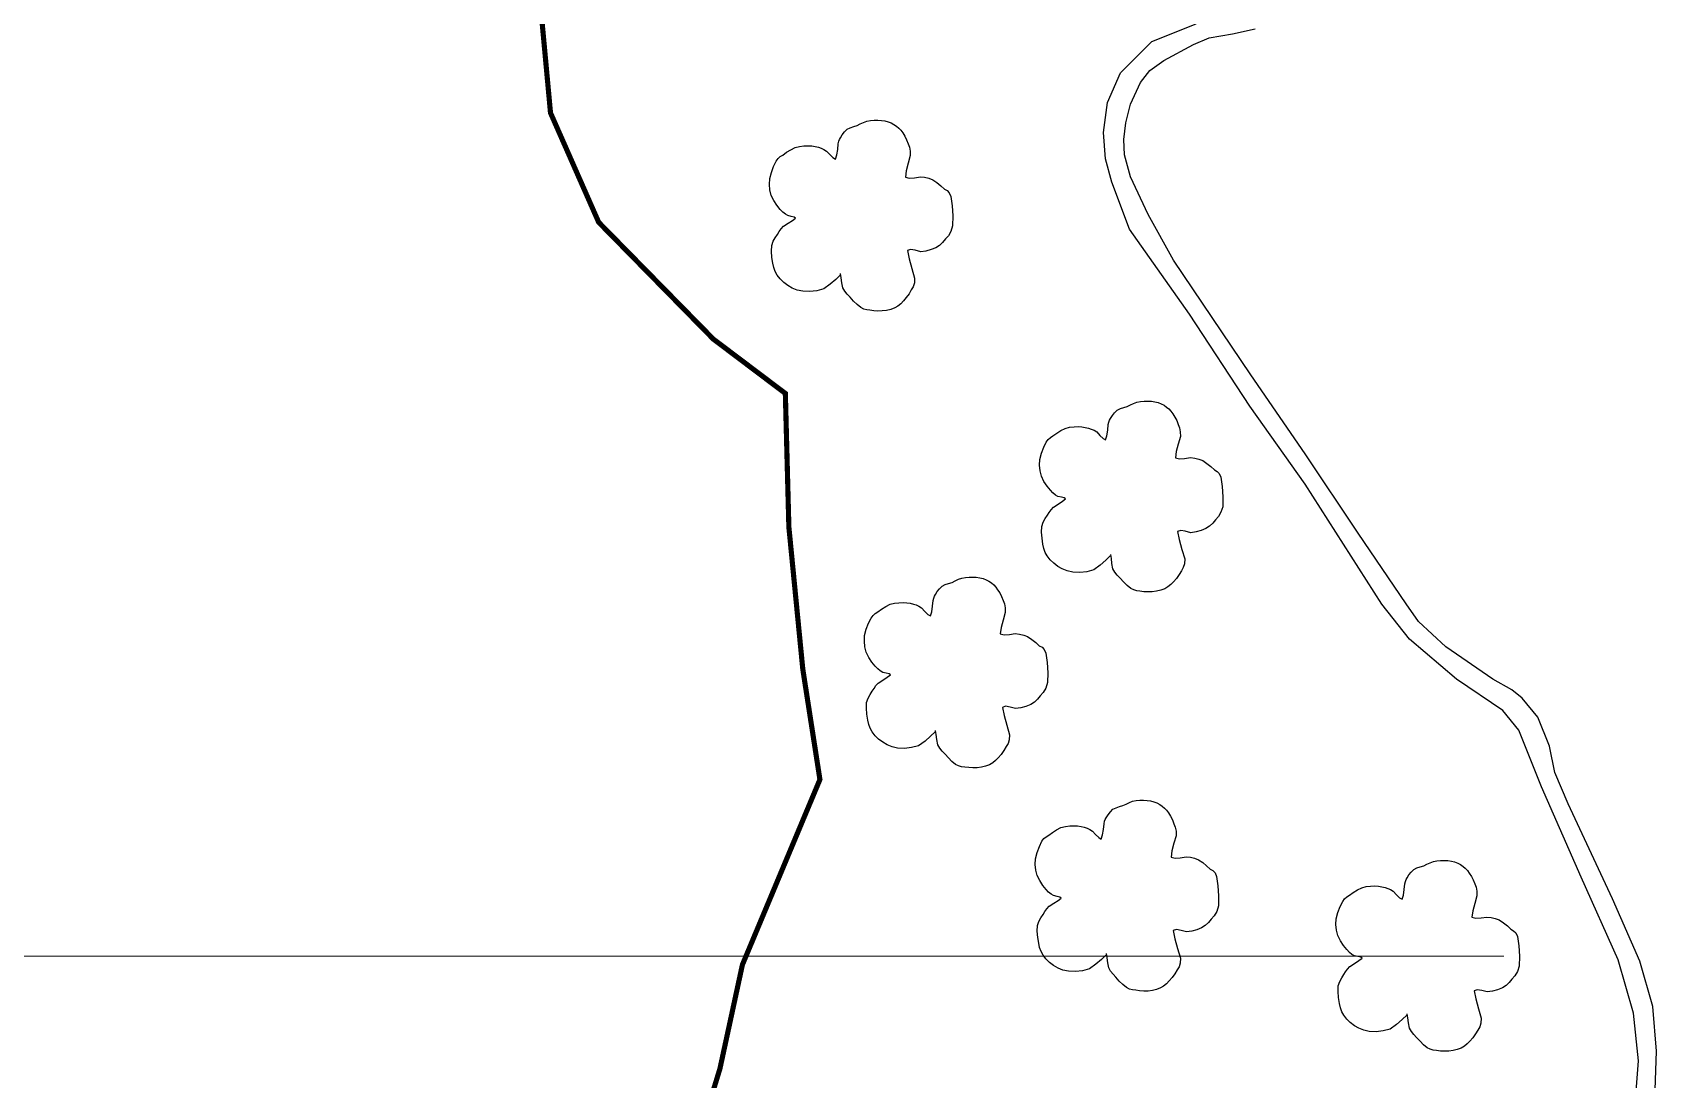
# Model space of a CAD drawing. Extents: x 731744 to 734894, y 7816585 to 7821040.
# Drawn here: x 732515.3 to 732989.2, y 7818464 to 7818769.5 of the extents above; entities that cross this region are included whole.
import ezdxf

# ---------------------------------------------------------------- set-up
doc = ezdxf.new("R2010")
doc.units = 0
doc.header["$MEASUREMENT"] = 0
doc.linetypes.add('CONTINUO', pattern=[0])
for name, color, linetype in [('0114000005', 1, 'CONTINUOUS'), ('0114000005009', 5, 'CONTINUOUS'), ('CORREGO', 174, 'CONTINUO')]:
    doc.layers.add(name, color=color, linetype=linetype)
doc.layers.add('MALHA', color=8, linetype='CONTINUOUS', lineweight=9)
doc.layers.add('MATO', color=3, linetype='CONTINUOUS', lineweight=25)

msp = doc.modelspace()

# ---------------------------------------------------------------- linework, layer by layer
at = {"layer": '0114000005', "linetype": 'Continuous'}
msp.add_lwpolyline([(732982.54, 7818451.65), (732983.91, 7818469.5), (732982.42, 7818483.34), (732977.96, 7818498.9), (732967.21, 7818523.05), (732955.65, 7818549.36), (732949.01, 7818565.95), (732944.32, 7818571.68), (732930.82, 7818580.83), (732917.09, 7818592.5), (732908.97, 7818602.68), (732886.65, 7818637.7), (732870.52, 7818660.47), (732852.9, 7818687.36), (732835.39, 7818712.07), (732830.24, 7818725.8), (732828.41, 7818732.67), (732827.84, 7818740.34), (732828.98, 7818749.03), (732832.76, 7818757.73), (732841.91, 7818766.88), (732854.84, 7818772.03)], dxfattribs=at)
at = {"layer": '0114000005009', "linetype": 'Continuous', "flags": 128}
msp.add_lwpolyline([(732988.74, 7818460.95), (732989.16, 7818472.25), (732988.06, 7818485.33), (732984.32, 7818498.5), (732976.34, 7818516.76), (732963.34, 7818544.45), (732959.52, 7818553.54), (732957.9, 7818561.27), (732954.51, 7818569.77), (732949.92, 7818575.29), (732946.94, 7818577.75), (732941.42, 7818580.81), (732927.66, 7818590.24), (732919.68, 7818597.63), (732916.11, 7818602.81), (732902.09, 7818623.45), (732886.63, 7818646.56), (732870.83, 7818669.66), (732848.24, 7818703.05), (732840.85, 7818716.39), (732835.66, 7818727.43), (732833.97, 7818733.8), (732833.71, 7818738.3), (732834.31, 7818743.14), (732835.66, 7818748.58), (732838.55, 7818754.95), (732841.36, 7818758.43), (732845.43, 7818761.32), (732854.1, 7818765.99), (732858.6, 7818767.95), (732865.48, 7818769.14), (732872.02, 7818770.58)], dxfattribs=at)
at = {"layer": 'CORREGO', "color": 174, "linetype": 'CONTINUO', "const_width": 1.5}
msp.add_lwpolyline([(732827.82, 7818106.2), (732817.97, 7818172.37), (732793.67, 7818223.57), (732790.14, 7818289.94), (732788.93, 7818319.58), (732778.42, 7818353.67), (732762.96, 7818382.88), (732722.6, 7818402.48), (732712.55, 7818417.54), (732708.42, 7818442.78), (732715.88, 7818467.14), (732722.45, 7818497.51), (732745.06, 7818551.54), (732740.06, 7818583.75), (732736, 7818625.2), (732734.97, 7818664.19), (732713.97, 7818680.03), (732680.51, 7818714.12), (732666.45, 7818746.05), (732663.71, 7818775.56)], dxfattribs=at)
at = {"layer": 'MALHA', "color": 8}
msp.add_lwpolyline([(731894.06, 7818500), (732944.63, 7818500)], dxfattribs=at)
at = {"layer": 'MATO', "color": 94, "linetype": 'CONTINUO'}
for points in [[(732750.96, 7818698.73, -629.98), (732749.66, 7818697.47, -629.98), (732748.03, 7818696.03, -629.98), (732746.16, 7818694.69, -629.98), (732744.11, 7818694.13, -629.98), (732742.04, 7818693.91, -629.98), (732740.05, 7818693.99, -629.98), (732738.42, 7818694.34, -629.98), (732736.98, 7818694.91, -629.98), (732735.69, 7818695.68, -629.98), (732734.5, 7818696.59, -629.98), (732733.46, 7818697.61, -629.98), (732732.6, 7818698.71, -629.98), (732732.02, 7818699.76, -629.98), (732731.61, 7818700.91, -629.98), (732731.33, 7818702.19, -629.98), (732731.06, 7818703.89, -629.98), (732730.93, 7818705.65, -629.98), (732730.98, 7818707.33, -629.98), (732731.41, 7818708.57, -629.98), (732731.99, 7818709.63, -629.98), (732732.65, 7818710.57, -629.98), (732733.14, 7818711.42, -629.98), (732733.71, 7818712.21, -629.98), (732734.4, 7818712.97, -629.98), (732735.75, 7818713.85, -629.98), (732737.02, 7818714.66, -629.98), (732737.92, 7818715.35, -629.98), (732737.53, 7818715.64, -629.98), (732736.71, 7818715.84, -629.98), (732735.68, 7818716.07, -629.98), (732734.97, 7818716.5, -629.98), (732734.24, 7818717.09, -629.98), (732733.48, 7818717.89, -629.98), (732732.53, 7818719.08, -629.98), (732731.63, 7818720.46, -629.98), (732730.88, 7818721.98, -629.98), (732730.48, 7818723.55, -629.98), (732730.32, 7818725.18, -629.98), (732730.41, 7818726.85, -629.98), (732730.89, 7818728.69, -629.98), (732731.54, 7818730.43, -629.98), (732732.29, 7818731.93, -629.98), (732732.86, 7818732.71, -629.98), (732733.49, 7818733.28, -629.98), (732734.25, 7818733.74, -629.98), (732735.34, 7818734.54, -629.98), (732736.56, 7818735.29, -629.98), (732737.84, 7818735.94, -629.98), (732739.12, 7818736.26, -629.98), (732740.39, 7818736.41, -629.98), (732741.61, 7818736.44, -629.98), (732742.69, 7818736.39, -629.98), (732743.7, 7818736.24, -629.98), (732744.62, 7818736.01, -629.98), (732745.44, 7818735.75, -629.98), (732746.23, 7818735.39, -629.98), (732747, 7818734.91, -629.98), (732747.95, 7818733.87, -629.98), (732748.85, 7818733, -629.98), (732749.62, 7818732.58, -629.98), (732750, 7818733.78, -629.98), (732750.24, 7818735.38, -629.98), (732750.4, 7818737.03, -629.98), (732750.56, 7818737.76, -629.98), (732750.77, 7818738.31, -629.98), (732751.06, 7818738.81, -629.98), (732751.59, 7818739.66, -629.98), (732752.24, 7818740.51, -629.98), (732753.01, 7818741.28, -629.98), (732753.93, 7818741.71, -629.98), (732754.91, 7818742.05, -629.98), (732755.92, 7818742.35, -629.98), (732756.85, 7818742.8, -629.98), (732757.79, 7818743.23, -629.98), (732758.75, 7818743.6, -629.98), (732759.8, 7818743.8, -629.98), (732760.87, 7818743.89, -629.98), (732761.94, 7818743.89, -629.98), (732762.98, 7818743.84, -629.98), (732763.99, 7818743.7, -629.98), (732764.95, 7818743.46, -629.98), (732765.83, 7818743.12, -629.98), (732766.65, 7818742.69, -629.98), (732767.4, 7818742.17, -629.98), (732768.06, 7818741.62, -629.98), (732768.66, 7818740.97, -629.98), (732769.22, 7818740.21, -629.98), (732769.81, 7818739.25, -629.98), (732770.35, 7818738.19, -629.98), (732770.81, 7818737.06, -629.98), (732771.18, 7818736.05, -629.98), (732771.4, 7818734.92, -629.98), (732771.44, 7818733.56, -629.98), (732770.79, 7818731.34, -629.98), (732770.21, 7818729.15, -629.98), (732769.99, 7818727.33, -629.98), (732771.12, 7818727.01, -629.98), (732772.66, 7818727.12, -629.98), (732774.36, 7818727.4, -629.98), (732775.62, 7818727.26, -629.98), (732776.81, 7818726.98, -629.98), (732777.97, 7818726.53, -629.98), (732779.19, 7818725.72, -629.98), (732780.34, 7818724.79, -629.98), (732781.37, 7818723.83, -629.98), (732782.17, 7818723.4, -629.98), (732782.79, 7818722.76, -629.98), (732783.26, 7818721.67, -629.98), (732783.65, 7818718.97, -629.98), (732783.83, 7818715.97, -629.98), (732783.78, 7818713.09, -629.98), (732783.27, 7818711.45, -629.98), (732782.54, 7818710.21, -629.98), (732781.67, 7818709.25, -629.98), (732780.86, 7818708.25, -629.98), (732779.94, 7818707.39, -629.98), (732778.87, 7818706.69, -629.98), (732777.48, 7818706.14, -629.98), (732775.99, 7818705.74, -629.98), (732774.47, 7818705.51, -629.98), (732772.86, 7818705.94, -629.98), (732771.51, 7818706.18, -629.98), (732770.62, 7818705.85, -629.98), (732771.09, 7818703.47, -629.98), (732771.88, 7818700.64, -629.98), (732772.68, 7818697.84, -629.98), (732772.62, 7818696.41, -629.98), (732772.28, 7818695.32, -629.98), (732771.73, 7818694.42, -629.98), (732771.06, 7818693.26, -629.98), (732770.27, 7818692.16, -629.98), (732769.41, 7818691.16, -629.98), (732768.63, 7818690.35, -629.98), (732767.79, 7818689.67, -629.98), (732766.87, 7818689.13, -629.98), (732765.72, 7818688.71, -629.98), (732764.5, 7818688.41, -629.98), (732763.24, 7818688.24, -629.98), (732761.99, 7818688.21, -629.98), (732760.79, 7818688.29, -629.98), (732759.64, 7818688.45, -629.98), (732758.71, 7818688.56, -629.98), (732757.83, 7818688.8, -629.98), (732756.95, 7818689.22, -629.98), (732755.89, 7818690.1, -629.98), (732754.85, 7818691.15, -629.98), (732753.86, 7818692.25, -629.98), (732753.03, 7818693.11, -629.98), (732752.32, 7818694.01, -629.98), (732751.76, 7818694.99, -629.98), (732751.47, 7818696.49, -629.98), (732751.28, 7818697.94, -629.98), (732751.11, 7818699.14, -629.98)], [(732829.77, 7818616.78, -629.98), (732828.47, 7818615.52, -629.98), (732826.84, 7818614.08, -629.98), (732824.97, 7818612.74, -629.98), (732822.92, 7818612.18, -629.98), (732820.85, 7818611.96, -629.98), (732818.86, 7818612.03, -629.98), (732817.23, 7818612.38, -629.98), (732815.79, 7818612.96, -629.98), (732814.5, 7818613.73, -629.98), (732813.3, 7818614.63, -629.98), (732812.27, 7818615.66, -629.98), (732811.41, 7818616.76, -629.98), (732810.83, 7818617.81, -629.98), (732810.41, 7818618.96, -629.98), (732810.14, 7818620.24, -629.98), (732809.86, 7818621.94, -629.98), (732809.74, 7818623.7, -629.98), (732809.79, 7818625.38, -629.98), (732810.22, 7818626.61, -629.98), (732810.8, 7818627.68, -629.98), (732811.46, 7818628.62, -629.98), (732811.95, 7818629.47, -629.98), (732812.51, 7818630.26, -629.98), (732813.21, 7818631.02, -629.98), (732814.56, 7818631.89, -629.98), (732815.83, 7818632.71, -629.98), (732816.73, 7818633.4, -629.98), (732816.34, 7818633.69, -629.98), (732815.52, 7818633.89, -629.98), (732814.49, 7818634.12, -629.98), (732813.77, 7818634.54, -629.98), (732813.04, 7818635.14, -629.98), (732812.29, 7818635.94, -629.98), (732811.34, 7818637.12, -629.98), (732810.44, 7818638.51, -629.98), (732809.69, 7818640.03, -629.98), (732809.29, 7818641.6, -629.98), (732809.13, 7818643.23, -629.98), (732809.22, 7818644.9, -629.98), (732809.7, 7818646.74, -629.98), (732810.35, 7818648.47, -629.98), (732811.09, 7818649.97, -629.98), (732811.66, 7818650.76, -629.98), (732812.3, 7818651.32, -629.98), (732813.06, 7818651.79, -629.98), (732814.15, 7818652.58, -629.98), (732815.36, 7818653.34, -629.98), (732816.65, 7818653.99, -629.98), (732817.93, 7818654.3, -629.98), (732819.2, 7818654.46, -629.98), (732820.42, 7818654.49, -629.98), (732821.5, 7818654.44, -629.98), (732822.5, 7818654.29, -629.98), (732823.43, 7818654.06, -629.98), (732824.25, 7818653.79, -629.98), (732825.04, 7818653.43, -629.98), (732825.81, 7818652.96, -629.98), (732826.76, 7818651.92, -629.98), (732827.66, 7818651.05, -629.98), (732828.42, 7818650.63, -629.98), (732828.8, 7818651.82, -629.98), (732829.04, 7818653.43, -629.98), (732829.21, 7818655.08, -629.98), (732829.37, 7818655.8, -629.98), (732829.58, 7818656.36, -629.98), (732829.87, 7818656.86, -629.98), (732830.4, 7818657.71, -629.98), (732831.05, 7818658.56, -629.98), (732831.82, 7818659.33, -629.98), (732832.73, 7818659.76, -629.98), (732833.72, 7818660.1, -629.98), (732834.73, 7818660.39, -629.98), (732835.66, 7818660.85, -629.98), (732836.6, 7818661.28, -629.98), (732837.56, 7818661.65, -629.98), (732838.61, 7818661.84, -629.98), (732839.68, 7818661.94, -629.98), (732840.75, 7818661.94, -629.98), (732841.79, 7818661.89, -629.98), (732842.8, 7818661.75, -629.98), (732843.76, 7818661.51, -629.98), (732844.64, 7818661.17, -629.98), (732845.46, 7818660.73, -629.98), (732846.21, 7818660.22, -629.98), (732846.87, 7818659.66, -629.98), (732847.47, 7818659.01, -629.98), (732848.03, 7818658.25, -629.98), (732848.62, 7818657.3, -629.98), (732849.16, 7818656.24, -629.98), (732849.62, 7818655.11, -629.98), (732849.99, 7818654.1, -629.98), (732850.21, 7818652.96, -629.98), (732850.25, 7818651.61, -629.98), (732849.6, 7818649.39, -629.98), (732849.02, 7818647.2, -629.98), (732848.8, 7818645.38, -629.98), (732849.93, 7818645.06, -629.98), (732851.47, 7818645.17, -629.98), (732853.16, 7818645.45, -629.98), (732854.43, 7818645.3, -629.98), (732855.62, 7818645.03, -629.98), (732856.78, 7818644.58, -629.98), (732858, 7818643.76, -629.98), (732859.15, 7818642.83, -629.98), (732860.18, 7818641.88, -629.98), (732860.97, 7818641.44, -629.98), (732861.6, 7818640.81, -629.98), (732862.07, 7818639.72, -629.98), (732862.46, 7818637.02, -629.98), (732862.64, 7818634.02, -629.98), (732862.58, 7818631.14, -629.98), (732862.08, 7818629.5, -629.98), (732861.35, 7818628.26, -629.98), (732860.48, 7818627.3, -629.98), (732859.67, 7818626.29, -629.98), (732858.75, 7818625.44, -629.98), (732857.68, 7818624.74, -629.98), (732856.29, 7818624.18, -629.98), (732854.8, 7818623.79, -629.98), (732853.28, 7818623.56, -629.98), (732851.67, 7818623.99, -629.98), (732850.32, 7818624.23, -629.98), (732849.42, 7818623.9, -629.98), (732849.89, 7818621.52, -629.98), (732850.69, 7818618.68, -629.98), (732851.49, 7818615.88, -629.98), (732851.42, 7818614.45, -629.98), (732851.09, 7818613.37, -629.98), (732850.54, 7818612.47, -629.98), (732849.86, 7818611.31, -629.98), (732849.08, 7818610.21, -629.98), (732848.22, 7818609.21, -629.98), (732847.44, 7818608.4, -629.98), (732846.6, 7818607.72, -629.98), (732845.67, 7818607.18, -629.98), (732844.53, 7818606.75, -629.98), (732843.31, 7818606.46, -629.98), (732842.05, 7818606.28, -629.98), (732840.8, 7818606.26, -629.98), (732839.59, 7818606.34, -629.98), (732838.45, 7818606.5, -629.98), (732837.52, 7818606.61, -629.98), (732836.64, 7818606.84, -629.98), (732835.76, 7818607.27, -629.98), (732834.7, 7818608.15, -629.98), (732833.66, 7818609.2, -629.98), (732832.67, 7818610.3, -629.98), (732831.83, 7818611.16, -629.98), (732831.13, 7818612.05, -629.98), (732830.57, 7818613.04, -629.98), (732830.28, 7818614.54, -629.98), (732830.09, 7818615.99, -629.98), (732829.92, 7818617.19, -629.98)], [(732778.66, 7818565.44, -629.98), (732777.36, 7818564.18, -629.98), (732775.73, 7818562.74, -629.98), (732773.85, 7818561.4, -629.98), (732771.81, 7818560.84, -629.98), (732769.74, 7818560.62, -629.98), (732767.74, 7818560.7, -629.98), (732766.12, 7818561.05, -629.98), (732764.68, 7818561.63, -629.98), (732763.39, 7818562.39, -629.98), (732762.19, 7818563.3, -629.98), (732761.16, 7818564.32, -629.98), (732760.3, 7818565.42, -629.98), (732759.72, 7818566.47, -629.98), (732759.3, 7818567.62, -629.98), (732759.03, 7818568.9, -629.98), (732758.75, 7818570.61, -629.98), (732758.62, 7818572.36, -629.98), (732758.68, 7818574.04, -629.98), (732759.11, 7818575.28, -629.98), (732759.69, 7818576.35, -629.98), (732760.35, 7818577.28, -629.98), (732760.84, 7818578.13, -629.98), (732761.4, 7818578.92, -629.98), (732762.1, 7818579.68, -629.98), (732763.45, 7818580.56, -629.98), (732764.72, 7818581.37, -629.98), (732765.62, 7818582.07, -629.98), (732765.23, 7818582.35, -629.98), (732764.41, 7818582.56, -629.98), (732763.38, 7818582.78, -629.98), (732762.66, 7818583.21, -629.98), (732761.93, 7818583.8, -629.98), (732761.18, 7818584.6, -629.98), (732760.23, 7818585.79, -629.98), (732759.33, 7818587.17, -629.98), (732758.58, 7818588.69, -629.98), (732758.17, 7818590.26, -629.98), (732758.02, 7818591.89, -629.98), (732758.11, 7818593.57, -629.98), (732758.58, 7818595.4, -629.98), (732759.24, 7818597.14, -629.98), (732759.98, 7818598.64, -629.98), (732760.55, 7818599.43, -629.98), (732761.19, 7818599.99, -629.98), (732761.95, 7818600.46, -629.98), (732763.04, 7818601.25, -629.98), (732764.25, 7818602, -629.98), (732765.54, 7818602.65, -629.98), (732766.82, 7818602.97, -629.98), (732768.09, 7818603.13, -629.98), (732769.31, 7818603.15, -629.98), (732770.39, 7818603.1, -629.98), (732771.39, 7818602.95, -629.98), (732772.32, 7818602.72, -629.98), (732773.14, 7818602.46, -629.98), (732773.93, 7818602.1, -629.98), (732774.7, 7818601.62, -629.98), (732775.65, 7818600.59, -629.98), (732776.54, 7818599.71, -629.98), (732777.31, 7818599.29, -629.98), (732777.69, 7818600.49, -629.98), (732777.93, 7818602.09, -629.98), (732778.1, 7818603.74, -629.98), (732778.26, 7818604.47, -629.98), (732778.47, 7818605.02, -629.98), (732778.76, 7818605.52, -629.98), (732779.29, 7818606.37, -629.98), (732779.94, 7818607.22, -629.98), (732780.71, 7818607.99, -629.98), (732781.62, 7818608.42, -629.98), (732782.6, 7818608.76, -629.98), (732783.62, 7818609.06, -629.98), (732784.55, 7818609.51, -629.98), (732785.49, 7818609.95, -629.98), (732786.45, 7818610.32, -629.98), (732787.5, 7818610.51, -629.98), (732788.57, 7818610.6, -629.98), (732789.64, 7818610.61, -629.98), (732790.68, 7818610.55, -629.98), (732791.69, 7818610.41, -629.98), (732792.65, 7818610.18, -629.98), (732793.53, 7818609.83, -629.98), (732794.35, 7818609.4, -629.98), (732795.1, 7818608.88, -629.98), (732795.76, 7818608.33, -629.98), (732796.36, 7818607.68, -629.98), (732796.92, 7818606.92, -629.98), (732797.51, 7818605.96, -629.98), (732798.05, 7818604.9, -629.98), (732798.51, 7818603.77, -629.98), (732798.88, 7818602.76, -629.98), (732799.1, 7818601.63, -629.98), (732799.13, 7818600.28, -629.98), (732798.49, 7818598.06, -629.98), (732797.91, 7818595.87, -629.98), (732797.69, 7818594.04, -629.98), (732798.82, 7818593.72, -629.98), (732800.36, 7818593.83, -629.98), (732802.05, 7818594.11, -629.98), (732803.32, 7818593.97, -629.98), (732804.51, 7818593.69, -629.98), (732805.67, 7818593.24, -629.98), (732806.89, 7818592.43, -629.98), (732808.04, 7818591.5, -629.98), (732809.07, 7818590.54, -629.98), (732809.86, 7818590.11, -629.98), (732810.49, 7818589.47, -629.98), (732810.96, 7818588.38, -629.98), (732811.35, 7818585.69, -629.98), (732811.53, 7818582.69, -629.98), (732811.47, 7818579.8, -629.98), (732810.97, 7818578.16, -629.98), (732810.24, 7818576.93, -629.98), (732809.37, 7818575.96, -629.98), (732808.56, 7818574.96, -629.98), (732807.64, 7818574.1, -629.98), (732806.57, 7818573.4, -629.98), (732805.18, 7818572.85, -629.98), (732803.68, 7818572.45, -629.98), (732802.17, 7818572.22, -629.98), (732800.56, 7818572.66, -629.98), (732799.21, 7818572.89, -629.98), (732798.31, 7818572.56, -629.98), (732798.78, 7818570.18, -629.98), (732799.58, 7818567.35, -629.98), (732800.37, 7818564.55, -629.98), (732800.31, 7818563.12, -629.98), (732799.98, 7818562.03, -629.98), (732799.43, 7818561.13, -629.98), (732798.75, 7818559.98, -629.98), (732797.97, 7818558.87, -629.98), (732797.11, 7818557.87, -629.98), (732796.33, 7818557.06, -629.98), (732795.49, 7818556.39, -629.98), (732794.56, 7818555.84, -629.98), (732793.42, 7818555.42, -629.98), (732792.2, 7818555.12, -629.98), (732790.94, 7818554.95, -629.98), (732789.69, 7818554.93, -629.98), (732788.48, 7818555, -629.98), (732787.34, 7818555.17, -629.98), (732786.41, 7818555.27, -629.98), (732785.53, 7818555.51, -629.98), (732784.65, 7818555.93, -629.98), (732783.59, 7818556.82, -629.98), (732782.55, 7818557.86, -629.98), (732781.56, 7818558.97, -629.98), (732780.72, 7818559.83, -629.98), (732780.02, 7818560.72, -629.98), (732779.46, 7818561.7, -629.98), (732779.17, 7818563.2, -629.98), (732778.98, 7818564.66, -629.98), (732778.81, 7818565.85, -629.98)], [(732828.52, 7818500.32, -629.98), (732827.22, 7818499.05, -629.98), (732825.59, 7818497.62, -629.98), (732823.72, 7818496.28, -629.98), (732821.67, 7818495.72, -629.98), (732819.6, 7818495.5, -629.98), (732817.61, 7818495.57, -629.98), (732815.98, 7818495.92, -629.98), (732814.54, 7818496.5, -629.98), (732813.25, 7818497.27, -629.98), (732812.05, 7818498.17, -629.98), (732811.02, 7818499.19, -629.98), (732810.16, 7818500.3, -629.98), (732809.58, 7818501.35, -629.98), (732809.16, 7818502.49, -629.98), (732808.89, 7818503.78, -629.98), (732808.61, 7818505.48, -629.98), (732808.49, 7818507.24, -629.98), (732808.54, 7818508.91, -629.98), (732808.97, 7818510.15, -629.98), (732809.55, 7818511.22, -629.98), (732810.21, 7818512.16, -629.98), (732810.7, 7818513.01, -629.98), (732811.26, 7818513.8, -629.98), (732811.96, 7818514.55, -629.98), (732813.31, 7818515.43, -629.98), (732814.58, 7818516.25, -629.98), (732815.48, 7818516.94, -629.98), (732815.09, 7818517.23, -629.98), (732814.27, 7818517.43, -629.98), (732813.24, 7818517.66, -629.98), (732812.52, 7818518.08, -629.98), (732811.79, 7818518.68, -629.98), (732811.04, 7818519.48, -629.98), (732810.09, 7818520.66, -629.98), (732809.19, 7818522.04, -629.98), (732808.44, 7818523.57, -629.98), (732808.04, 7818525.13, -629.98), (732807.88, 7818526.77, -629.98), (732807.97, 7818528.44, -629.98), (732808.45, 7818530.28, -629.98), (732809.1, 7818532.01, -629.98), (732809.84, 7818533.51, -629.98), (732810.41, 7818534.3, -629.98), (732811.05, 7818534.86, -629.98), (732811.81, 7818535.33, -629.98), (732812.9, 7818536.12, -629.98), (732814.11, 7818536.88, -629.98), (732815.4, 7818537.52, -629.98), (732816.68, 7818537.84, -629.98), (732817.95, 7818538, -629.98), (732819.17, 7818538.03, -629.98), (732820.25, 7818537.98, -629.98), (732821.25, 7818537.83, -629.98), (732822.18, 7818537.6, -629.98), (732823, 7818537.33, -629.98), (732823.79, 7818536.97, -629.98), (732824.56, 7818536.5, -629.98), (732825.51, 7818535.46, -629.98), (732826.41, 7818534.59, -629.98), (732827.17, 7818534.17, -629.98), (732827.55, 7818535.36, -629.98), (732827.79, 7818536.97, -629.98), (732827.96, 7818538.62, -629.98), (732828.12, 7818539.34, -629.98), (732828.33, 7818539.89, -629.98), (732828.62, 7818540.4, -629.98), (732829.15, 7818541.25, -629.98), (732829.8, 7818542.1, -629.98), (732830.57, 7818542.87, -629.98), (732831.49, 7818543.3, -629.98), (732832.47, 7818543.64, -629.98), (732833.48, 7818543.93, -629.98), (732834.41, 7818544.39, -629.98), (732835.35, 7818544.82, -629.98), (732836.31, 7818545.19, -629.98), (732837.36, 7818545.38, -629.98), (732838.43, 7818545.48, -629.98), (732839.5, 7818545.48, -629.98), (732840.54, 7818545.43, -629.98), (732841.55, 7818545.28, -629.98), (732842.51, 7818545.05, -629.98), (732843.39, 7818544.71, -629.98), (732844.21, 7818544.27, -629.98), (732844.96, 7818543.76, -629.98), (732845.62, 7818543.2, -629.98), (732846.22, 7818542.55, -629.98), (732846.78, 7818541.79, -629.98), (732847.37, 7818540.84, -629.98), (732847.91, 7818539.78, -629.98), (732848.37, 7818538.65, -629.98), (732848.74, 7818537.64, -629.98), (732848.96, 7818536.5, -629.98), (732849, 7818535.15, -629.98), (732848.35, 7818532.93, -629.98), (732847.77, 7818530.74, -629.98), (732847.55, 7818528.92, -629.98), (732848.68, 7818528.6, -629.98), (732850.22, 7818528.71, -629.98), (732851.92, 7818528.98, -629.98), (732853.18, 7818528.84, -629.98), (732854.37, 7818528.56, -629.98), (732855.53, 7818528.12, -629.98), (732856.75, 7818527.3, -629.98), (732857.9, 7818526.37, -629.98), (732858.93, 7818525.42, -629.98), (732859.72, 7818524.98, -629.98), (732860.35, 7818524.35, -629.98), (732860.82, 7818523.26, -629.98), (732861.21, 7818520.56, -629.98), (732861.39, 7818517.56, -629.98), (732861.33, 7818514.68, -629.98), (732860.83, 7818513.04, -629.98), (732860.1, 7818511.8, -629.98), (732859.23, 7818510.83, -629.98), (732858.42, 7818509.83, -629.98), (732857.5, 7818508.98, -629.98), (732856.43, 7818508.27, -629.98), (732855.04, 7818507.72, -629.98), (732853.55, 7818507.33, -629.98), (732852.03, 7818507.1, -629.98), (732850.42, 7818507.53, -629.98), (732849.07, 7818507.77, -629.98), (732848.17, 7818507.44, -629.98), (732848.64, 7818505.06, -629.98), (732849.44, 7818502.22, -629.98), (732850.24, 7818499.42, -629.98), (732850.17, 7818497.99, -629.98), (732849.84, 7818496.91, -629.98), (732849.29, 7818496.01, -629.98), (732848.62, 7818494.85, -629.98), (732847.83, 7818493.75, -629.98), (732846.97, 7818492.75, -629.98), (732846.19, 7818491.94, -629.98), (732845.35, 7818491.26, -629.98), (732844.42, 7818490.71, -629.98), (732843.28, 7818490.29, -629.98), (732842.06, 7818490, -629.98), (732840.8, 7818489.82, -629.98), (732839.55, 7818489.8, -629.98), (732838.34, 7818489.88, -629.98), (732837.2, 7818490.04, -629.98), (732836.27, 7818490.15, -629.98), (732835.39, 7818490.38, -629.98), (732834.51, 7818490.81, -629.98), (732833.45, 7818491.69, -629.98), (732832.41, 7818492.74, -629.98), (732831.42, 7818493.84, -629.98), (732830.59, 7818494.7, -629.98), (732829.88, 7818495.59, -629.98), (732829.32, 7818496.58, -629.98), (732829.03, 7818498.08, -629.98), (732828.84, 7818499.53, -629.98), (732828.67, 7818500.73, -629.98)], [(732916.28, 7818482.75, -629.98), (732914.98, 7818481.49, -629.98), (732913.34, 7818480.06, -629.98), (732911.47, 7818478.72, -629.98), (732909.43, 7818478.16, -629.98), (732907.35, 7818477.94, -629.98), (732905.36, 7818478.01, -629.98), (732903.74, 7818478.36, -629.98), (732902.29, 7818478.94, -629.98), (732901.01, 7818479.71, -629.98), (732899.81, 7818480.61, -629.98), (732898.77, 7818481.63, -629.98), (732897.92, 7818482.74, -629.98), (732897.33, 7818483.79, -629.98), (732896.92, 7818484.93, -629.98), (732896.64, 7818486.22, -629.98), (732896.37, 7818487.92, -629.98), (732896.24, 7818489.68, -629.98), (732896.3, 7818491.35, -629.98), (732896.72, 7818492.59, -629.98), (732897.3, 7818493.66, -629.98), (732897.96, 7818494.6, -629.98), (732898.45, 7818495.45, -629.98), (732899.02, 7818496.24, -629.98), (732899.72, 7818496.99, -629.98), (732901.07, 7818497.87, -629.98), (732902.33, 7818498.69, -629.98), (732903.24, 7818499.38, -629.98), (732902.84, 7818499.67, -629.98), (732902.03, 7818499.87, -629.98), (732901, 7818500.09, -629.98), (732900.28, 7818500.52, -629.98), (732899.55, 7818501.11, -629.98), (732898.79, 7818501.92, -629.98), (732897.84, 7818503.1, -629.98), (732896.95, 7818504.48, -629.98), (732896.19, 7818506.01, -629.98), (732895.79, 7818507.57, -629.98), (732895.63, 7818509.2, -629.98), (732895.72, 7818510.88, -629.98), (732896.2, 7818512.72, -629.98), (732896.85, 7818514.45, -629.98), (732897.6, 7818515.95, -629.98), (732898.17, 7818516.74, -629.98), (732898.81, 7818517.3, -629.98), (732899.57, 7818517.77, -629.98), (732900.65, 7818518.56, -629.98), (732901.87, 7818519.32, -629.98), (732903.16, 7818519.96, -629.98), (732904.44, 7818520.28, -629.98), (732905.71, 7818520.44, -629.98), (732906.92, 7818520.47, -629.98), (732908.01, 7818520.42, -629.98), (732909.01, 7818520.27, -629.98), (732909.94, 7818520.04, -629.98), (732910.76, 7818519.77, -629.98), (732911.54, 7818519.41, -629.98), (732912.32, 7818518.94, -629.98), (732913.26, 7818517.9, -629.98), (732914.16, 7818517.02, -629.98), (732914.93, 7818516.61, -629.98), (732915.31, 7818517.8, -629.98), (732915.55, 7818519.4, -629.98), (732915.71, 7818521.06, -629.98), (732915.88, 7818521.78, -629.98), (732916.08, 7818522.33, -629.98), (732916.38, 7818522.84, -629.98), (732916.9, 7818523.69, -629.98), (732917.55, 7818524.54, -629.98), (732918.33, 7818525.31, -629.98), (732919.24, 7818525.74, -629.98), (732920.22, 7818526.07, -629.98), (732921.23, 7818526.37, -629.98), (732922.16, 7818526.83, -629.98), (732923.1, 7818527.26, -629.98), (732924.06, 7818527.63, -629.98), (732925.11, 7818527.82, -629.98), (732926.18, 7818527.92, -629.98), (732927.25, 7818527.92, -629.98), (732928.29, 7818527.87, -629.98), (732929.3, 7818527.72, -629.98), (732930.26, 7818527.49, -629.98), (732931.15, 7818527.15, -629.98), (732931.97, 7818526.71, -629.98), (732932.72, 7818526.2, -629.98), (732933.37, 7818525.64, -629.98), (732933.97, 7818524.99, -629.98), (732934.53, 7818524.23, -629.98), (732935.13, 7818523.27, -629.98), (732935.67, 7818522.22, -629.98), (732936.13, 7818521.09, -629.98), (732936.5, 7818520.08, -629.98), (732936.72, 7818518.94, -629.98), (732936.75, 7818517.59, -629.98), (732936.11, 7818515.37, -629.98), (732935.53, 7818513.18, -629.98), (732935.3, 7818511.36, -629.98), (732936.44, 7818511.04, -629.98), (732937.97, 7818511.15, -629.98), (732939.67, 7818511.42, -629.98), (732940.93, 7818511.28, -629.98), (732942.13, 7818511, -629.98), (732943.28, 7818510.56, -629.98), (732944.51, 7818509.74, -629.98), (732945.66, 7818508.81, -629.98), (732946.69, 7818507.86, -629.98), (732947.48, 7818507.42, -629.98), (732948.11, 7818506.79, -629.98), (732948.58, 7818505.7, -629.98), (732948.96, 7818503, -629.98), (732949.15, 7818500, -629.98), (732949.09, 7818497.12, -629.98), (732948.58, 7818495.48, -629.98), (732947.86, 7818494.24, -629.98), (732946.98, 7818493.27, -629.98), (732946.17, 7818492.27, -629.98), (732945.25, 7818491.42, -629.98), (732944.19, 7818490.71, -629.98), (732942.79, 7818490.16, -629.98), (732941.3, 7818489.77, -629.98), (732939.79, 7818489.54, -629.98), (732938.18, 7818489.97, -629.98), (732936.82, 7818490.21, -629.98), (732935.93, 7818489.88, -629.98), (732936.4, 7818487.5, -629.98), (732937.2, 7818484.66, -629.98), (732937.99, 7818481.86, -629.98), (732937.93, 7818480.43, -629.98), (732937.59, 7818479.35, -629.98), (732937.05, 7818478.45, -629.98), (732936.37, 7818477.29, -629.98), (732935.58, 7818476.19, -629.98), (732934.73, 7818475.19, -629.98), (732933.95, 7818474.38, -629.98), (732933.11, 7818473.7, -629.98), (732932.18, 7818473.15, -629.98), (732931.03, 7818472.73, -629.98), (732929.81, 7818472.44, -629.98), (732928.55, 7818472.26, -629.98), (732927.31, 7818472.24, -629.98), (732926.1, 7818472.32, -629.98), (732924.96, 7818472.48, -629.98), (732924.02, 7818472.59, -629.98), (732923.14, 7818472.82, -629.98), (732922.26, 7818473.25, -629.98), (732921.21, 7818474.13, -629.98), (732920.16, 7818475.17, -629.98), (732919.17, 7818476.28, -629.98), (732918.34, 7818477.14, -629.98), (732917.63, 7818478.03, -629.98), (732917.07, 7818479.02, -629.98), (732916.78, 7818480.52, -629.98), (732916.59, 7818481.97, -629.98), (732916.43, 7818483.17, -629.98)]]:
    msp.add_polyline3d(points, dxfattribs=at)

doc.saveas('drawing.dxf')
